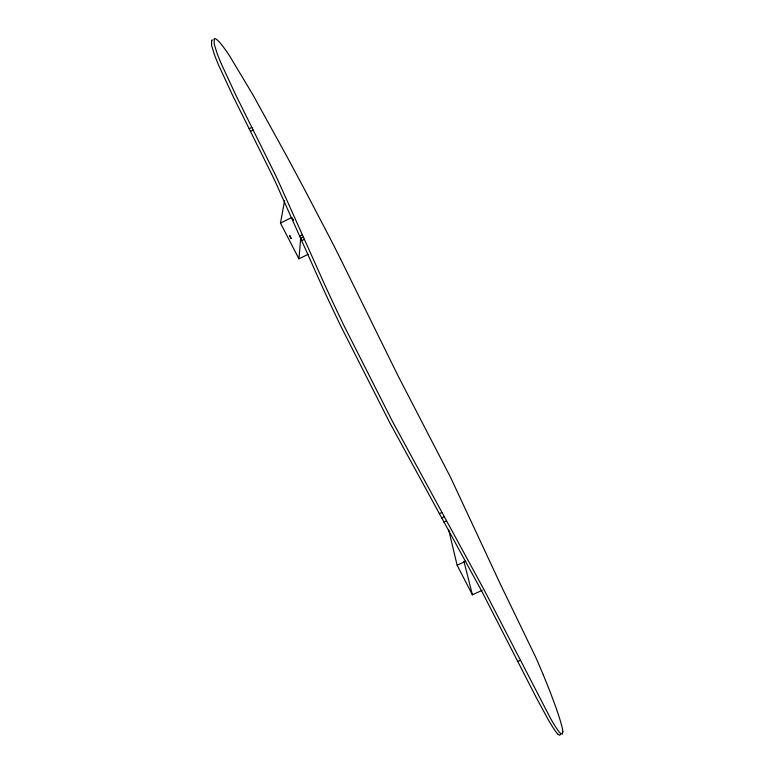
<?xml version="1.0" encoding="UTF-8"?>
<svg xmlns="http://www.w3.org/2000/svg" width="774" height="774" viewBox="0 0 774 774"><rect width="100%" height="100%" fill="white"/><g stroke="black" fill="none" stroke-linecap="round" stroke-linejoin="round"><path stroke-width="1.16" d="M308.129 254.307L298.938 258.835L300.767 237.753M298.938 258.835L280.488 223.096L284.561 200.834M560.502 734.265L559.708 735.3L557.948 734.168M214.166 39.048L214.205 44.06L217.136 53.454A57.15 4.741 63.2 0 0 221.509 64.281M211.583 40.364L211.583 45.405L214.485 54.819A57.141 4.857 63.1 0 0 218.829 65.645L233.051 96.295L271.084 172.941A137.975 13.787 63.2 0 1 275.699 182.596L321.413 284.793A181.416 15.19 64.1 0 0 341.528 327.566L389.757 422.681L482.009 591.684L536.005 697.084L548.437 720.023A88.101 6.627 65.4 0 0 557.948 734.178M249.18 128.745L251.85 127.391M250.495 131.377L253.166 130.032M280.488 223.096L291.817 217.484M299.799 236.089L302.489 234.754M300.776 238.324L303.476 236.989M301.754 240.579L304.463 239.243M439.245 513.694L441.828 512.485M441.586 517.922L444.17 516.722M443.928 522.14L446.501 520.931M482.183 590.31L472.401 594.809L457.134 565.233L465.89 561.179M517.883 661.441L520.312 660.338M292.127 218.075L293.259 220.329M292.466 218.636L293.007 219.719M340.618 259.106L397.971 375.661L450.632 477.5L500.314 584.012L535.405 656.623A41.012 2.854 65.4 0 1 538.868 664.431L543.474 675.305M221.509 64.281L235.741 94.931L273.754 171.615A138.004 13.448 63.2 0 1 278.369 181.271L324.151 283.448A181.445 14.822 64.1 0 0 344.275 326.241L392.457 421.395L484.485 590.543L550.817 718.949A88.11 6.473 65.4 0 0 560.279 733.142L562.253 734.236L562.795 731.662M463.926 561.276L472.401 594.809M448.572 529.435L457.134 565.233M214.205 39.135A123.027 10.197 63.4 0 1 229.685 56.067L252.875 94.718L286.361 155.497A1146.865 183.167 65.3 0 1 306.011 192.252L330.063 238.247A223.967 19.543 64 0 1 340.618 259.106M543.396 675.18A121.034 8.949 65.3 0 1 562.901 731.885M211.631 40.461A122.998 10.459 63.4 0 1 212.434 40.074M291.072 238.46L289.553 235.422L291.072 238.46"/></g></svg>
